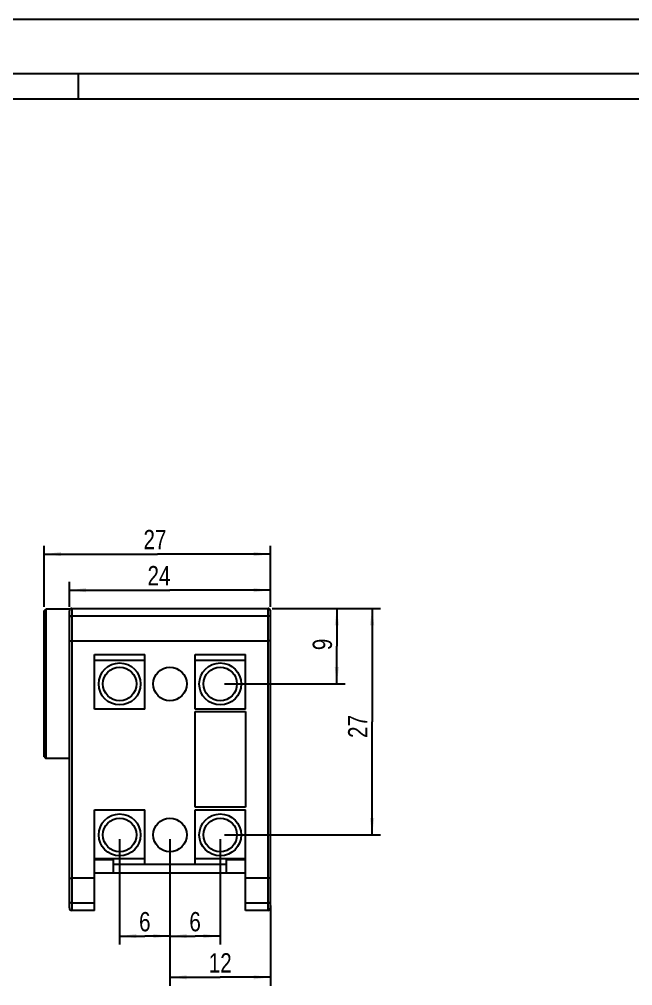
# Model space of a CAD drawing. Header units: millimetres. Extents: x 0 to 297, y 0 to 210.
# Drawn here: x 143.5 to 216.7, y 94.8 to 210 of the extents above; entities that cross this region are included whole.
import ezdxf

# ---------------------------------------------------------------- set-up
doc = ezdxf.new("R2010")
doc.units = ezdxf.units.MM
doc.header["$LTSCALE"] = 16.335
doc.layers.get('0').update_dxf_attribs({"linetype": 'CONTINUOUS'})
doc.layers.add('7_ALL_FEATURES', color=7, linetype='CONTINUOUS')
doc.styles.get("Standard").update_dxf_attribs({"font": 'txt', "width": 0.8})
doc.dimstyles.new('DIMSTYLE_1', dxfattribs={"dimtxt": 2.3, "dimasz": 2, "dimexe": 1, "dimexo": 0.5, "dimgap": 0.575, "dimtad": 1, "dimdsep": 46, "dimtxsty": 'Standard', "dimblk": '_FILLED', "dimblk1": '_FILLED', "dimblk2": '_FILLED', "dimcen": 0.09, "dimazin": 2, "dimtp": 0.01, "dimtm": 0.01, "dimtfac": 1, "dimtofl": 0, "dimtmove": 0, "dimatfit": 3, "dimldrblk": '_FILLED', "dimfxl": 0, "dimtolj": 1, "dimarcsym": 0})

# ---------------------------------------------------------------- blocks, each defined once
blk = doc.blocks.new('_FILLED')
at = {"color": 0, "linetype": 'ByBlock'}
blk.add_solid([(0, 0), (-1, 0.125), (-1, -0.125)], dxfattribs=at)
blk = doc.blocks.new('*D11')
at = {"color": 2, "linetype": 'Continuous'}
for p, q in [((173.66, 139.77), (182.37, 139.77)), ((181.37, 139.77), (181.37, 135.27)), ((181.37, 130.77), (181.37, 135.27)), ((167.96, 130.77), (182.37, 130.77))]:
    blk.add_line(p, q, dxfattribs=at)
at = {"color": 2, "linetype": 'Continuous', "xscale": 2, "yscale": 2, "zscale": 2}
for p, rotation in [((181.37, 139.77), 90), ((181.37, 130.77), 270)]:
    blk.add_blockref('_FILLED', p, dxfattribs=dict(at, rotation=rotation))
at = {"color": 2, "linetype": 'Continuous', "insert": (178.49, 135.48), "char_height": 2.3, "width": 1.84, "attachment_point": 2, "rotation": 90, "line_spacing_factor": 0.9}
blk.add_mtext('9', dxfattribs=at)
blk = doc.blocks.new('*D12')
at = {"color": 2, "linetype": 'Continuous'}
for p, q in [((149.46, 139.97), (149.46, 142.95)), ((173.46, 139.97), (173.46, 142.95)), ((149.46, 141.95), (161.46, 141.95)), ((173.46, 141.95), (161.46, 141.95))]:
    blk.add_line(p, q, dxfattribs=at)
at = {"color": 2, "linetype": 'Continuous', "xscale": 2, "yscale": 2, "zscale": 2, "rotation": 180}
blk.add_blockref('_FILLED', (149.46, 141.95), dxfattribs=at)
at = {"color": 2, "linetype": 'Continuous', "xscale": 2, "yscale": 2, "zscale": 2}
blk.add_blockref('_FILLED', (173.46, 141.95), dxfattribs=at)
at = {"color": 2, "linetype": 'Continuous', "insert": (160.15, 144.83), "char_height": 2.3, "width": 3.68, "attachment_point": 2, "line_spacing_factor": 0.9}
blk.add_mtext('24', dxfattribs=at)
blk = doc.blocks.new('*D13')
at = {"color": 2, "linetype": 'Continuous'}
for p, q in [((146.46, 139.97), (146.46, 147.25)), ((173.46, 139.97), (173.46, 147.25)), ((146.46, 146.25), (159.96, 146.25)), ((173.46, 146.25), (159.96, 146.25))]:
    blk.add_line(p, q, dxfattribs=at)
at = {"color": 2, "linetype": 'Continuous', "xscale": 2, "yscale": 2, "zscale": 2, "rotation": 180}
blk.add_blockref('_FILLED', (146.46, 146.25), dxfattribs=at)
at = {"color": 2, "linetype": 'Continuous', "xscale": 2, "yscale": 2, "zscale": 2}
blk.add_blockref('_FILLED', (173.46, 146.25), dxfattribs=at)
at = {"color": 2, "linetype": 'Continuous', "insert": (159.67, 149.13), "char_height": 2.3, "width": 3.68, "attachment_point": 2, "line_spacing_factor": 0.9}
blk.add_mtext('27', dxfattribs=at)
blk = doc.blocks.new('*D14')
at = {"color": 2, "linetype": 'Continuous'}
for p, q in [((173.66, 139.77), (186.58, 139.77)), ((185.58, 139.77), (185.58, 126.27)), ((185.58, 112.77), (185.58, 126.27)), ((167.96, 112.77), (186.58, 112.77))]:
    blk.add_line(p, q, dxfattribs=at)
at = {"color": 2, "linetype": 'Continuous', "xscale": 2, "yscale": 2, "zscale": 2}
for p, rotation in [((185.58, 139.77), 90), ((185.58, 112.77), 270)]:
    blk.add_blockref('_FILLED', p, dxfattribs=dict(at, rotation=rotation))
at = {"color": 2, "linetype": 'Continuous', "insert": (182.71, 125.7), "char_height": 2.3, "width": 3.68, "attachment_point": 2, "rotation": 90, "line_spacing_factor": 0.9}
blk.add_mtext('27', dxfattribs=at)
blk = doc.blocks.new('*D15')
at = {"color": 2, "linetype": 'Continuous'}
for p, q in [((161.46, 112.27), (161.46, 99.71)), ((167.46, 112.27), (167.46, 99.71)), ((161.46, 100.71), (164.46, 100.71)), ((167.46, 100.71), (164.46, 100.71))]:
    blk.add_line(p, q, dxfattribs=at)
at = {"color": 2, "linetype": 'Continuous', "xscale": 2, "yscale": 2, "zscale": 2, "rotation": 180}
blk.add_blockref('_FILLED', (161.46, 100.71), dxfattribs=at)
at = {"color": 2, "linetype": 'Continuous', "xscale": 2, "yscale": 2, "zscale": 2}
blk.add_blockref('_FILLED', (167.46, 100.71), dxfattribs=at)
at = {"color": 2, "linetype": 'Continuous', "insert": (164.46, 103.58), "char_height": 2.3, "width": 1.84, "attachment_point": 2, "line_spacing_factor": 0.9}
blk.add_mtext('6', dxfattribs=at)
blk = doc.blocks.new('*D16')
at = {"color": 2, "linetype": 'Continuous'}
for p, q in [((155.46, 112.27), (155.46, 99.71)), ((161.46, 112.27), (161.46, 99.71)), ((155.46, 100.71), (158.46, 100.71)), ((161.46, 100.71), (158.46, 100.71))]:
    blk.add_line(p, q, dxfattribs=at)
at = {"color": 2, "linetype": 'Continuous', "xscale": 2, "yscale": 2, "zscale": 2, "rotation": 180}
blk.add_blockref('_FILLED', (155.46, 100.71), dxfattribs=at)
at = {"color": 2, "linetype": 'Continuous', "xscale": 2, "yscale": 2, "zscale": 2}
blk.add_blockref('_FILLED', (161.46, 100.71), dxfattribs=at)
at = {"color": 2, "linetype": 'Continuous', "insert": (158.46, 103.58), "char_height": 2.3, "width": 1.84, "attachment_point": 2, "line_spacing_factor": 0.9}
blk.add_mtext('6', dxfattribs=at)
blk = doc.blocks.new('*D17')
at = {"color": 2, "linetype": 'Continuous'}
for p, q in [((161.46, 112.27), (161.46, 94.8)), ((173.46, 104.34), (173.46, 94.8)), ((161.46, 95.8), (167.46, 95.8)), ((173.46, 95.8), (167.46, 95.8))]:
    blk.add_line(p, q, dxfattribs=at)
at = {"color": 2, "linetype": 'Continuous', "xscale": 2, "yscale": 2, "zscale": 2, "rotation": 180}
blk.add_blockref('_FILLED', (161.46, 95.8), dxfattribs=at)
at = {"color": 2, "linetype": 'Continuous', "xscale": 2, "yscale": 2, "zscale": 2}
blk.add_blockref('_FILLED', (173.46, 95.8), dxfattribs=at)
at = {"color": 2, "linetype": 'Continuous', "insert": (167.46, 98.67), "char_height": 2.3, "width": 3.68, "attachment_point": 2, "line_spacing_factor": 0.9}
blk.add_mtext('12', dxfattribs=at)

msp = doc.modelspace()

# ---------------------------------------------------------------- linework, layer by layer
at = {"color": 7, "linetype": 'Continuous'}
for p, q in [((0, 210), (297, 210)), ((293, 203.5), (8, 203.5)), ((150.5, 203.5), (150.5, 200.5))]:
    msp.add_line(p, q, dxfattribs=at)
at = {"color": 1, "linetype": 'Continuous'}
msp.add_line((290, 200.5), (16, 200.5), dxfattribs=at)
at = {"layer": '7_ALL_FEATURES', "color": 7, "linetype": 'Continuous'}
for p, q in [((146.458, 139.469), (146.658, 139.669)), ((146.458, 122.069), (146.458, 139.469)), ((146.658, 139.669), (146.658, 121.869)), ((149.534, 139.669), (146.658, 139.669)), ((149.458, 104.069), (149.458, 139.469)), ((149.758, 139.769), (173.158, 139.769)), ((173.458, 104.069), (173.458, 139.469)), ((149.758, 135.919), (173.158, 135.919)), ((152.458, 127.769), (152.458, 134.269)), ((152.458, 134.269), (158.458, 134.269)), ((158.458, 127.769), (158.458, 134.269)), ((164.458, 127.769), (164.458, 134.269)), ((164.458, 134.269), (170.458, 134.269)), ((170.458, 127.769), (170.458, 134.269)), ((152.458, 133.61), (158.458, 133.61)), ((164.458, 133.61), (170.458, 133.61)), ((158.458, 127.769), (152.458, 127.769)), ((170.458, 127.769), (164.458, 127.769)), ((164.458, 116.069), (164.458, 127.469)), ((164.458, 127.469), (170.458, 127.469)), ((170.458, 127.469), (170.458, 116.069)), ((146.458, 122.069), (146.658, 121.869)), ((149.458, 121.869), (146.658, 121.869)), ((152.458, 103.769), (152.458, 115.769)), ((152.458, 115.769), (158.458, 115.769)), ((158.458, 109.269), (158.458, 115.769)), ((170.458, 116.069), (164.458, 116.069)), ((164.458, 115.769), (170.458, 115.769)), ((164.458, 109.269), (164.458, 115.769)), ((170.458, 103.769), (170.458, 115.769)), ((158.458, 109.929), (152.458, 109.929)), ((154.708, 109.794), (152.458, 109.794)), ((154.708, 108.269), (154.708, 109.794)), ((170.458, 109.929), (164.458, 109.929)), ((170.458, 109.794), (168.208, 109.794)), ((168.208, 108.269), (168.208, 109.794)), ((154.708, 109.269), (168.208, 109.269)), ((152.458, 107.619), (149.758, 107.619)), ((152.458, 108.269), (170.458, 108.269)), ((173.158, 107.619), (170.458, 107.619)), ((152.458, 103.769), (149.758, 103.769)), ((173.158, 103.769), (170.458, 103.769))]:
    msp.add_line(p, q, dxfattribs=at)
at = {"layer": '7_ALL_FEATURES', "color": 9, "linetype": 'Continuous'}
for p, q in [((149.758, 139.769), (149.758, 103.769)), ((173.158, 103.769), (173.158, 139.769)), ((173.158, 138.858), (149.758, 138.858)), ((149.758, 104.68), (152.458, 104.68)), ((170.458, 104.68), (173.158, 104.68))]:
    msp.add_line(p, q, dxfattribs=at)
at = {"layer": '7_ALL_FEATURES', "color": 7, "linetype": 'Continuous'}
for centre, radius in [((155.458, 130.769), 2.5), ((155.458, 130.769), 2), ((161.458, 130.769), 2), ((167.458, 130.769), 2.5), ((167.458, 130.769), 2), ((155.458, 112.769), 2.5), ((167.458, 112.769), 2.5), ((155.458, 112.769), 2), ((161.458, 112.769), 2), ((167.458, 112.769), 2)]:
    msp.add_circle(centre, radius, dxfattribs=at)
for centre, start, end in [((149.758, 139.469), 90, 180), ((173.158, 139.469), 0, 90), ((149.758, 104.069), 180, 270), ((173.158, 104.069), 270, 360)]:
    msp.add_arc(centre, 0.3, start, end, dxfattribs=at)
at = {"layer": '7_ALL_FEATURES', "color": 9, "linetype": 'Continuous'}
for points, knots in [([(149.758, 138.858), (149.719, 138.858), (149.646, 138.851), (149.562, 138.822), (149.509, 138.788), (149.48, 138.76), (149.462, 138.728), (149.458, 138.706), (149.458, 138.695)], [0, 0, 0, 0, 0.3113981, 0.5906041, 0.7113469, 0.818051, 0.9127258, 1, 1, 1, 1]), ([(173.458, 138.695), (173.458, 138.706), (173.453, 138.728), (173.435, 138.76), (173.407, 138.788), (173.354, 138.822), (173.269, 138.851), (173.196, 138.858), (173.158, 138.858)], [0, 0, 0, 0, 0.0872742, 0.181949, 0.2886531, 0.4093959, 0.6886019, 1, 1, 1, 1]), ([(149.458, 104.843), (149.458, 104.832), (149.462, 104.81), (149.48, 104.778), (149.509, 104.75), (149.562, 104.716), (149.646, 104.687), (149.719, 104.68), (149.758, 104.68)], [0, 0, 0, 0, 0.0872742, 0.181949, 0.2886531, 0.4093959, 0.6886019, 1, 1, 1, 1]), ([(173.158, 104.68), (173.196, 104.68), (173.269, 104.687), (173.354, 104.716), (173.407, 104.75), (173.435, 104.778), (173.453, 104.81), (173.458, 104.832), (173.458, 104.843)], [0, 0, 0, 0, 0.3113981, 0.5906041, 0.7113469, 0.818051, 0.9127258, 1, 1, 1, 1])]:
    msp.add_open_spline(points, degree=3, knots=knots, dxfattribs=at)
at = {"layer": '7_ALL_FEATURES', "color": 7, "linetype": 'Continuous'}
for points, knots in [([(149.458, 135.831), (149.458, 135.837), (149.463, 135.85), (149.481, 135.866), (149.509, 135.881), (149.546, 135.894), (149.59, 135.905), (149.662, 135.916), (149.719, 135.919), (149.758, 135.919)], [0, 0, 0, 0, 0.0544745, 0.1254374, 0.2199253, 0.3391862, 0.4813448, 0.6426698, 1, 1, 1, 1]), ([(173.458, 135.831), (173.458, 135.837), (173.452, 135.85), (173.434, 135.866), (173.407, 135.881), (173.37, 135.894), (173.325, 135.905), (173.253, 135.916), (173.197, 135.919), (173.158, 135.919)], [0, 0, 0, 0, 0.0544841, 0.1254311, 0.2199029, 0.3392015, 0.4813724, 0.6426636, 1, 1, 1, 1]), ([(149.458, 107.708), (149.458, 107.702), (149.463, 107.688), (149.481, 107.672), (149.509, 107.657), (149.546, 107.644), (149.59, 107.633), (149.662, 107.622), (149.719, 107.619), (149.758, 107.619)], [0, 0, 0, 0, 0.0544841, 0.1254311, 0.2199029, 0.3392015, 0.4813724, 0.6426636, 1, 1, 1, 1]), ([(173.458, 107.708), (173.458, 107.702), (173.452, 107.688), (173.434, 107.672), (173.407, 107.657), (173.37, 107.644), (173.325, 107.633), (173.253, 107.622), (173.197, 107.619), (173.158, 107.619)], [0, 0, 0, 0, 0.0544745, 0.1254374, 0.2199253, 0.3391862, 0.4813448, 0.6426698, 1, 1, 1, 1])]:
    msp.add_open_spline(points, degree=3, knots=knots, dxfattribs=at)

# ---------------------------------------------------------------- dimensions: what is measured, and where the dimension line sits
at = {"color": 2, "linetype": 'Continuous'}
for base, p1, picture, middle in [((173.458, 146.254), (146.458, 139.469), '*D13', (159.671, 146.254)), ((173.458, 141.951), (149.458, 139.469), '*D12', (160.209, 141.951))]:
    dim = msp.add_linear_dim(base=base, p1=p1, p2=(173.458, 139.469), dimstyle='DIMSTYLE_1', dxfattribs=at)
    dim.commit()
    dim.dimension.update_dxf_attribs({"geometry": picture, "text_midpoint": middle, "dimtype": 160})
for base, p1, p2, angle, picture, middle in [((181.369, 130.769), (173.158, 139.769), (167.458, 130.769), 270, '*D11', (181.369, 135.476)), ((185.581, 112.769), (173.158, 139.769), (167.458, 112.769), 270, '*D14', (185.581, 125.702)), ((155.458, 100.71), (161.458, 112.769), (155.458, 112.769), 180, '*D16', (158.458, 100.71)), ((161.458, 100.71), (167.458, 112.769), (161.458, 112.769), 180, '*D15', (164.458, 100.71)), ((161.458, 95.8), (173.458, 104.843), (161.458, 112.769), 180, '*D17', (167.688, 95.8))]:
    dim = msp.add_linear_dim(base=base, p1=p1, p2=p2, angle=angle, dimstyle='DIMSTYLE_1', dxfattribs=at)
    dim.commit()
    dim.dimension.update_dxf_attribs({"geometry": picture, "text_midpoint": middle, "dimtype": 160})

doc.saveas('drawing.dxf')
